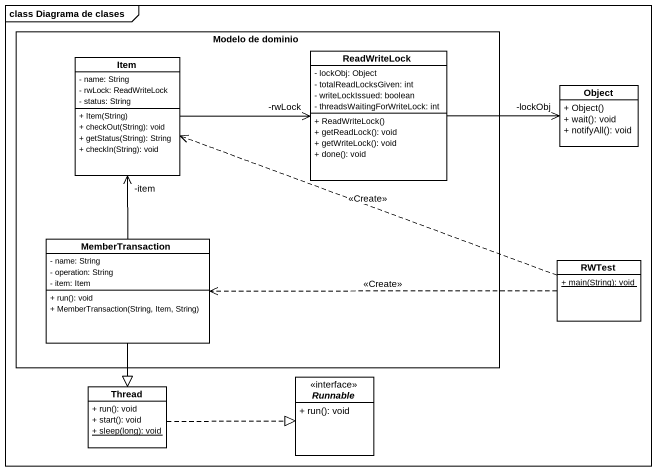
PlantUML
@startuml
mainframe class Diagrama de clases
hide circle
hide empty members
skinparam classAttributeIconSize 0
rectangle "Modelo de dominio" as Modelo_de_dominio {
  class Item {
    - name: String
    - rwLock: ReadWriteLock
    - status: String
    + Item(String)
    + checkOut(String): void
    + getStatus(String): String
    + checkIn(String): void
  }
  class ReadWriteLock {
    - lockObj: Object
    - totalReadLocksGiven: int
    - writeLockIssued: boolean
    - threadsWaitingForWriteLock: int
    + ReadWriteLock()
    + getReadLock(): void
    + getWriteLock(): void
    + done(): void
  }
  class MemberTransaction {
    - name: String
    - operation: String
    - item: Item
    + run(): void
    + MemberTransaction(String, Item, String)
  }
}
class "Object" as Object_ {
  + Object()
  + wait(): void
  + notifyAll(): void
}
class RWTest {
  {static} + main(String): void
}
interface Runnable {
  + run(): void
}
class Thread {
  + run(): void
  + start(): void
  {static} + sleep(long): void
}
Item -right-> "-rwLock" ReadWriteLock
ReadWriteLock -right-> "-lockObj" Object_
MemberTransaction -up-> "-item" Item
MemberTransaction --|> Thread
RWTest .left.> Item : <<Create>>
RWTest .left.> MemberTransaction : <<Create>>
Thread .right.|> Runnable
@enduml
